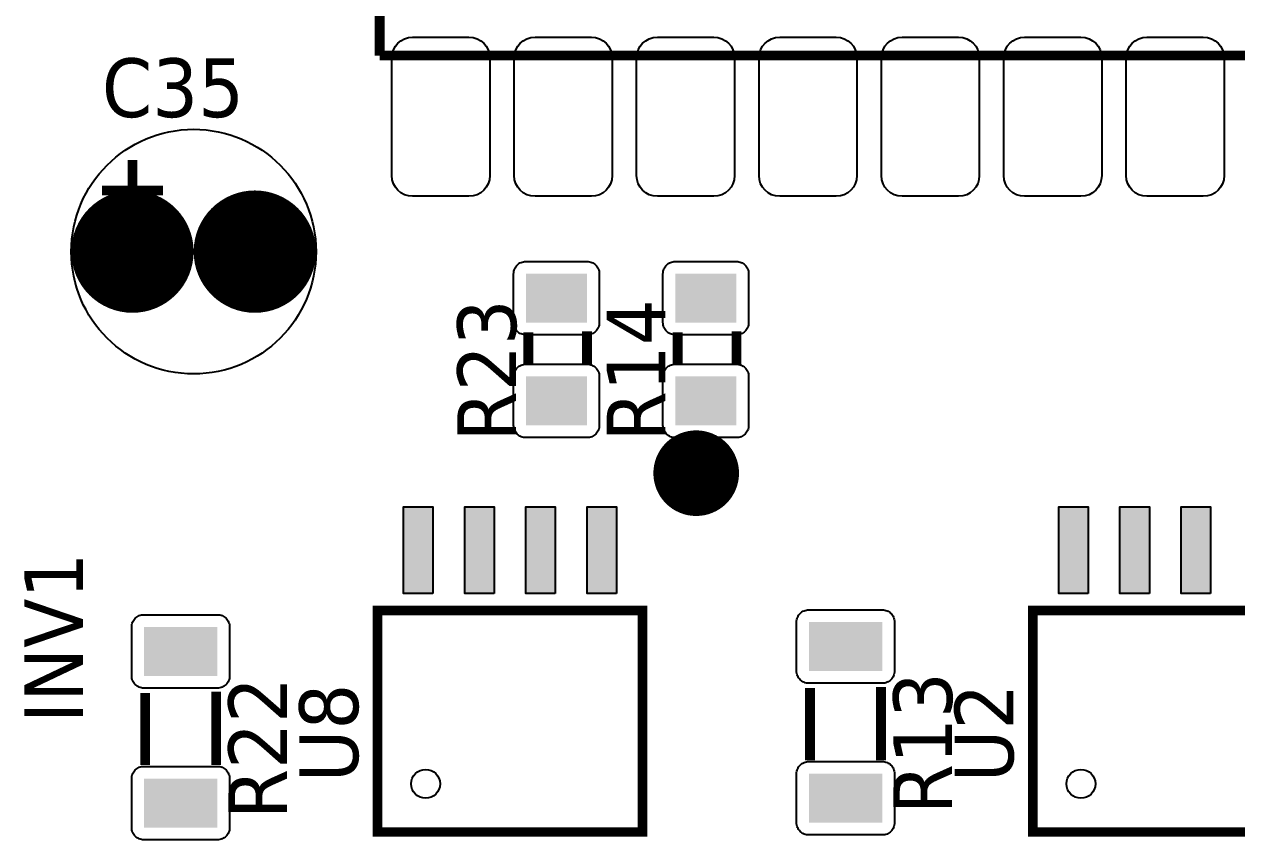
# Model space of a CAD drawing. Header units: millimetres. Extents: x 123.5 to 144.3, y 105.4 to 121.6.
# Drawn here: x 125.727 to 127.689, y 111.643 to 112.963 of the extents above; entities that cross this region are included whole.
import ezdxf

# ---------------------------------------------------------------- set-up
doc = ezdxf.new("R2010")
doc.units = ezdxf.units.MM
doc.layers.add('DESC', color=250, linetype='Continuous')
doc.styles.get("Standard").update_dxf_attribs({"font": 'tahoma.ttf'})

# ---------------------------------------------------------------- blocks, each defined once
blk = doc.blocks.new('RPAD')
blk.add_trace([(-0.5, -0.5), (-0.5, 0.5), (0.5, -0.5), (0.5, 0.5)])
blk = doc.blocks.new('EPAD')
at = {"const_width": 0.5}
blk.add_lwpolyline([(-0.25, 0, 1), (0.25, 0, 1)], format="xyb", close=True, dxfattribs=at)
blk = doc.blocks.new('CCRPBoard')
for points, const_width in [([(128.87127, 113.48574), (128.87127, 113.63574)], 0.008), ([(128.87127, 113.48574), (128.87127, 113.63574)], 0.008), ([(128.87127, 113.48574), (128.87127, 113.63574)], 0.008), ([(128.87127, 113.48574), (130.87127, 113.48574)], 0.008), ([(128.87127, 113.48574), (130.87127, 113.48574)], 0.008), ([(128.87127, 113.48574), (130.87127, 113.48574)], 0.008), ([(128.66931, 113.4005), (128.66931, 113.3505)], 0.008), ([(128.66931, 113.4005), (128.66931, 113.3505)], 0.008), ([(128.66931, 113.4005), (128.66931, 113.3505)], 0.008), ([(128.64431, 113.3755), (128.69431, 113.3755)], 0.008), ([(128.64431, 113.3755), (128.69431, 113.3755)], 0.008), ([(128.64431, 113.3755), (128.69431, 113.3755)], 0.008), ([(128.99276, 113.23245), (128.99276, 113.25945)], 0.008), ([(128.99276, 113.23245), (128.99276, 113.25945)], 0.008), ([(128.99276, 113.23245), (128.99276, 113.25945)], 0.008), ([(129.04076, 113.23245), (129.04076, 113.26045)], 0.008), ([(129.04076, 113.23245), (129.04076, 113.26045)], 0.008), ([(129.04076, 113.23245), (129.04076, 113.26045)], 0.008), ([(129.11481, 113.23245), (129.11481, 113.25945)], 0.008), ([(129.11481, 113.23245), (129.11481, 113.25945)], 0.008), ([(129.11481, 113.23245), (129.11481, 113.25945)], 0.008), ([(129.16281, 113.23245), (129.16281, 113.26045)], 0.008), ([(129.16281, 113.23245), (129.16281, 113.26045)], 0.008), ([(129.16281, 113.23245), (129.16281, 113.26045)], 0.008), ([(129.08604, 112.85109), (129.08604, 113.03219), (128.8695, 113.03219), (128.8695, 112.85109), (129.08604, 112.85109)], 0.00787), ([(129.08604, 112.85109), (129.08604, 113.03219), (128.8695, 113.03219), (128.8695, 112.85109), (129.08604, 112.85109)], 0.00787), ([(129.08604, 112.85109), (129.08604, 113.03219), (128.8695, 113.03219), (128.8695, 112.85109), (129.08604, 112.85109)], 0.00787), ([(129.62147, 112.85109), (129.62147, 113.03219), (129.40494, 113.03219), (129.40494, 112.85109), (129.62147, 112.85109)], 0.00787), ([(129.62147, 112.85109), (129.62147, 113.03219), (129.40494, 113.03219), (129.40494, 112.85109), (129.62147, 112.85109)], 0.00787), ([(129.62147, 112.85109), (129.62147, 113.03219), (129.40494, 113.03219), (129.40494, 112.85109), (129.62147, 112.85109)], 0.00787), ([(129.22298, 112.96867), (129.22298, 112.90967)], 0.008), ([(129.22298, 112.96867), (129.22298, 112.90967)], 0.008), ([(129.22298, 112.96867), (129.22298, 112.90967)], 0.008), ([(129.28098, 112.96967), (129.28098, 112.90967)], 0.008), ([(129.28098, 112.96967), (129.28098, 112.90967)], 0.008), ([(129.28098, 112.96967), (129.28098, 112.90967)], 0.008), ([(128.67968, 112.96473), (128.67968, 112.90573)], 0.008), ([(128.67968, 112.96473), (128.67968, 112.90573)], 0.008), ([(128.67968, 112.96473), (128.67968, 112.90573)], 0.008), ([(128.73768, 112.96573), (128.73768, 112.90573)], 0.008), ([(128.73768, 112.96573), (128.73768, 112.90573)], 0.008), ([(128.73768, 112.96573), (128.73768, 112.90573)], 0.008)]:
    blk.add_lwpolyline(points, dxfattribs=dict(const_width=const_width))
for points in [[(128.89827, 113.50074), (128.94427, 113.50074), (128.94775, 113.5004), (128.95096, 113.49943), (128.95386, 113.49788), (128.95636, 113.49582), (128.95842, 113.49332), (128.95996, 113.49043), (128.96094, 113.48721), (128.96127, 113.48374), (128.96127, 113.38774), (128.96094, 113.38426), (128.95996, 113.38105), (128.95842, 113.37816), (128.95636, 113.37565), (128.95386, 113.3736), (128.95096, 113.37205), (128.94775, 113.37108), (128.94427, 113.37074), (128.89827, 113.37074), (128.8948, 113.37108), (128.89158, 113.37205), (128.88869, 113.3736), (128.88619, 113.37565), (128.88413, 113.37816), (128.88259, 113.38105), (128.88161, 113.38426), (128.88127, 113.38774), (128.88127, 113.48374), (128.88161, 113.48721), (128.88259, 113.49043), (128.88413, 113.49332), (128.88619, 113.49582), (128.88869, 113.49788), (128.89158, 113.49943), (128.8948, 113.5004), (128.89827, 113.50074)], [(128.99827, 113.50074), (129.04427, 113.50074), (129.04775, 113.5004), (129.05096, 113.49943), (129.05386, 113.49788), (129.05636, 113.49582), (129.05842, 113.49332), (129.05996, 113.49043), (129.06094, 113.48721), (129.06127, 113.48374), (129.06127, 113.38774), (129.06094, 113.38426), (129.05996, 113.38105), (129.05842, 113.37816), (129.05636, 113.37565), (129.05386, 113.3736), (129.05096, 113.37205), (129.04775, 113.37108), (129.04427, 113.37074), (128.99827, 113.37074), (128.9948, 113.37108), (128.99158, 113.37205), (128.98869, 113.3736), (128.98619, 113.37565), (128.98413, 113.37816), (128.98259, 113.38105), (128.98161, 113.38426), (128.98127, 113.38774), (128.98127, 113.48374), (128.98161, 113.48721), (128.98259, 113.49043), (128.98413, 113.49332), (128.98619, 113.49582), (128.98869, 113.49788), (128.99158, 113.49943), (128.9948, 113.5004), (128.99827, 113.50074)], [(129.09827, 113.50074), (129.14427, 113.50074), (129.14775, 113.5004), (129.15096, 113.49943), (129.15386, 113.49788), (129.15636, 113.49582), (129.15842, 113.49332), (129.15996, 113.49043), (129.16094, 113.48721), (129.16127, 113.48374), (129.16127, 113.38774), (129.16094, 113.38426), (129.15996, 113.38105), (129.15842, 113.37816), (129.15636, 113.37565), (129.15386, 113.3736), (129.15096, 113.37205), (129.14775, 113.37108), (129.14427, 113.37074), (129.09827, 113.37074), (129.0948, 113.37108), (129.09158, 113.37205), (129.08869, 113.3736), (129.08619, 113.37565), (129.08413, 113.37816), (129.08259, 113.38105), (129.08161, 113.38426), (129.08127, 113.38774), (129.08127, 113.48374), (129.08161, 113.48721), (129.08259, 113.49043), (129.08413, 113.49332), (129.08619, 113.49582), (129.08869, 113.49788), (129.09158, 113.49943), (129.0948, 113.5004), (129.09827, 113.50074)], [(129.19827, 113.50074), (129.24427, 113.50074), (129.24775, 113.5004), (129.25096, 113.49943), (129.25386, 113.49788), (129.25636, 113.49582), (129.25842, 113.49332), (129.25996, 113.49043), (129.26094, 113.48721), (129.26127, 113.48374), (129.26127, 113.38774), (129.26094, 113.38426), (129.25996, 113.38105), (129.25842, 113.37816), (129.25636, 113.37565), (129.25386, 113.3736), (129.25096, 113.37205), (129.24775, 113.37108), (129.24427, 113.37074), (129.19827, 113.37074), (129.1948, 113.37108), (129.19158, 113.37205), (129.18869, 113.3736), (129.18619, 113.37565), (129.18413, 113.37816), (129.18259, 113.38105), (129.18161, 113.38426), (129.18127, 113.38774), (129.18127, 113.48374), (129.18161, 113.48721), (129.18259, 113.49043), (129.18413, 113.49332), (129.18619, 113.49582), (129.18869, 113.49788), (129.19158, 113.49943), (129.1948, 113.5004), (129.19827, 113.50074)], [(129.29827, 113.50074), (129.34427, 113.50074), (129.34775, 113.5004), (129.35096, 113.49943), (129.35386, 113.49788), (129.35636, 113.49582), (129.35842, 113.49332), (129.35996, 113.49043), (129.36094, 113.48721), (129.36127, 113.48374), (129.36127, 113.38774), (129.36094, 113.38426), (129.35996, 113.38105), (129.35842, 113.37816), (129.35636, 113.37565), (129.35386, 113.3736), (129.35096, 113.37205), (129.34775, 113.37108), (129.34427, 113.37074), (129.29827, 113.37074), (129.2948, 113.37108), (129.29158, 113.37205), (129.28869, 113.3736), (129.28619, 113.37565), (129.28413, 113.37816), (129.28259, 113.38105), (129.28161, 113.38426), (129.28127, 113.38774), (129.28127, 113.48374), (129.28161, 113.48721), (129.28259, 113.49043), (129.28413, 113.49332), (129.28619, 113.49582), (129.28869, 113.49788), (129.29158, 113.49943), (129.2948, 113.5004), (129.29827, 113.50074)], [(129.39827, 113.50074), (129.44427, 113.50074), (129.44775, 113.5004), (129.45096, 113.49943), (129.45386, 113.49788), (129.45636, 113.49582), (129.45842, 113.49332), (129.45996, 113.49043), (129.46094, 113.48721), (129.46127, 113.48374), (129.46127, 113.38774), (129.46094, 113.38426), (129.45996, 113.38105), (129.45842, 113.37816), (129.45636, 113.37565), (129.45386, 113.3736), (129.45096, 113.37205), (129.44775, 113.37108), (129.44427, 113.37074), (129.39827, 113.37074), (129.3948, 113.37108), (129.39158, 113.37205), (129.38869, 113.3736), (129.38619, 113.37565), (129.38413, 113.37816), (129.38259, 113.38105), (129.38161, 113.38426), (129.38127, 113.38774), (129.38127, 113.48374), (129.38161, 113.48721), (129.38259, 113.49043), (129.38413, 113.49332), (129.38619, 113.49582), (129.38869, 113.49788), (129.39158, 113.49943), (129.3948, 113.5004), (129.39827, 113.50074)], [(129.49827, 113.50074), (129.54427, 113.50074), (129.54775, 113.5004), (129.55096, 113.49943), (129.55386, 113.49788), (129.55636, 113.49582), (129.55842, 113.49332), (129.55996, 113.49043), (129.56094, 113.48721), (129.56127, 113.48374), (129.56127, 113.38774), (129.56094, 113.38426), (129.55996, 113.38105), (129.55842, 113.37816), (129.55636, 113.37565), (129.55386, 113.3736), (129.55096, 113.37205), (129.54775, 113.37108), (129.54427, 113.37074), (129.49827, 113.37074), (129.4948, 113.37108), (129.49158, 113.37205), (129.48869, 113.3736), (129.48619, 113.37565), (129.48413, 113.37816), (129.48259, 113.38105), (129.48161, 113.38426), (129.48127, 113.38774), (129.48127, 113.48374), (129.48161, 113.48721), (129.48259, 113.49043), (129.48413, 113.49332), (129.48619, 113.49582), (129.48869, 113.49788), (129.49158, 113.49943), (129.4948, 113.5004), (129.49827, 113.50074)], [(128.98076, 113.26745), (128.98076, 113.30745), (128.98081, 113.30849), (128.98096, 113.3095), (128.9812, 113.31047), (128.98153, 113.31139), (128.98195, 113.31227), (128.98244, 113.31309), (128.98301, 113.31386), (128.98365, 113.31456), (128.98436, 113.3152), (128.98513, 113.31577), (128.98595, 113.31627), (128.98683, 113.31668), (128.98775, 113.31701), (128.98872, 113.31726), (128.98972, 113.3174), (128.99076, 113.31745), (129.04076, 113.31745), (129.0418, 113.3174), (129.04281, 113.31726), (129.04377, 113.31701), (129.0447, 113.31668), (129.04557, 113.31627), (129.0464, 113.31577), (129.04717, 113.3152), (129.04787, 113.31456), (129.04851, 113.31386), (129.04908, 113.31309), (129.04958, 113.31227), (129.04999, 113.31139), (129.05032, 113.31047), (129.05056, 113.3095), (129.05071, 113.30849), (129.05076, 113.30745), (129.05076, 113.26745), (129.05071, 113.26642), (129.05056, 113.26541), (129.05032, 113.26444), (129.04999, 113.26352), (129.04958, 113.26264), (129.04908, 113.26182), (129.04851, 113.26105), (129.04787, 113.26035), (129.04717, 113.25971), (129.0464, 113.25914), (129.04557, 113.25864), (129.0447, 113.25823), (129.04377, 113.2579), (129.04281, 113.25765), (129.0418, 113.25751), (129.04076, 113.25745), (128.99076, 113.25745), (128.98972, 113.25751), (128.98872, 113.25765), (128.98775, 113.2579), (128.98683, 113.25823), (128.98595, 113.25864), (128.98513, 113.25914), (128.98436, 113.25971), (128.98365, 113.26035), (128.98301, 113.26105), (128.98244, 113.26182), (128.98195, 113.26264), (128.98153, 113.26352), (128.9812, 113.26444), (128.98096, 113.26541), (128.98081, 113.26642), (128.98076, 113.26745)], [(129.10281, 113.26745), (129.10281, 113.30745), (129.10286, 113.30849), (129.10301, 113.3095), (129.10325, 113.31047), (129.10358, 113.31139), (129.104, 113.31227), (129.10449, 113.31309), (129.10506, 113.31386), (129.1057, 113.31456), (129.10641, 113.3152), (129.10717, 113.31577), (129.108, 113.31627), (129.10887, 113.31668), (129.1098, 113.31701), (129.11076, 113.31726), (129.11177, 113.3174), (129.11281, 113.31745), (129.16281, 113.31745), (129.16385, 113.3174), (129.16485, 113.31726), (129.16582, 113.31701), (129.16674, 113.31668), (129.16762, 113.31627), (129.16845, 113.31577), (129.16921, 113.3152), (129.16992, 113.31456), (129.17056, 113.31386), (129.17113, 113.31309), (129.17162, 113.31227), (129.17204, 113.31139), (129.17237, 113.31047), (129.17261, 113.3095), (129.17276, 113.30849), (129.17281, 113.30745), (129.17281, 113.26745), (129.17276, 113.26642), (129.17261, 113.26541), (129.17237, 113.26444), (129.17204, 113.26352), (129.17162, 113.26264), (129.17113, 113.26182), (129.17056, 113.26105), (129.16992, 113.26035), (129.16921, 113.25971), (129.16845, 113.25914), (129.16762, 113.25864), (129.16674, 113.25823), (129.16582, 113.2579), (129.16485, 113.25765), (129.16385, 113.25751), (129.16281, 113.25745), (129.11281, 113.25745), (129.11177, 113.25751), (129.11076, 113.25765), (129.1098, 113.2579), (129.10887, 113.25823), (129.108, 113.25864), (129.10717, 113.25914), (129.10641, 113.25971), (129.1057, 113.26035), (129.10506, 113.26105), (129.10449, 113.26182), (129.104, 113.26264), (129.10358, 113.26352), (129.10325, 113.26444), (129.10301, 113.26541), (129.10286, 113.26642), (129.10281, 113.26745)], [(128.98076, 113.18345), (128.98076, 113.22345), (128.98081, 113.22449), (128.98096, 113.2255), (128.9812, 113.22647), (128.98153, 113.22739), (128.98195, 113.22827), (128.98244, 113.22909), (128.98301, 113.22986), (128.98365, 113.23056), (128.98436, 113.2312), (128.98513, 113.23177), (128.98595, 113.23227), (128.98683, 113.23268), (128.98775, 113.23301), (128.98872, 113.23326), (128.98972, 113.2334), (128.99076, 113.23345), (129.04076, 113.23345), (129.0418, 113.2334), (129.04281, 113.23326), (129.04377, 113.23301), (129.0447, 113.23268), (129.04557, 113.23227), (129.0464, 113.23177), (129.04717, 113.2312), (129.04787, 113.23056), (129.04851, 113.22986), (129.04908, 113.22909), (129.04958, 113.22827), (129.04999, 113.22739), (129.05032, 113.22647), (129.05056, 113.2255), (129.05071, 113.22449), (129.05076, 113.22345), (129.05076, 113.18345), (129.05071, 113.18242), (129.05056, 113.18141), (129.05032, 113.18044), (129.04999, 113.17952), (129.04958, 113.17864), (129.04908, 113.17782), (129.04851, 113.17705), (129.04787, 113.17635), (129.04717, 113.17571), (129.0464, 113.17514), (129.04557, 113.17464), (129.0447, 113.17423), (129.04377, 113.1739), (129.04281, 113.17365), (129.0418, 113.17351), (129.04076, 113.17345), (128.99076, 113.17345), (128.98972, 113.17351), (128.98872, 113.17365), (128.98775, 113.1739), (128.98683, 113.17423), (128.98595, 113.17464), (128.98513, 113.17514), (128.98436, 113.17571), (128.98365, 113.17635), (128.98301, 113.17705), (128.98244, 113.17782), (128.98195, 113.17864), (128.98153, 113.17952), (128.9812, 113.18044), (128.98096, 113.18141), (128.98081, 113.18242), (128.98076, 113.18345)], [(129.10281, 113.18345), (129.10281, 113.22345), (129.10286, 113.22449), (129.10301, 113.2255), (129.10325, 113.22647), (129.10358, 113.22739), (129.104, 113.22827), (129.10449, 113.22909), (129.10506, 113.22986), (129.1057, 113.23056), (129.10641, 113.2312), (129.10717, 113.23177), (129.108, 113.23227), (129.10887, 113.23268), (129.1098, 113.23301), (129.11076, 113.23326), (129.11177, 113.2334), (129.11281, 113.23345), (129.16281, 113.23345), (129.16385, 113.2334), (129.16485, 113.23326), (129.16582, 113.23301), (129.16674, 113.23268), (129.16762, 113.23227), (129.16845, 113.23177), (129.16921, 113.2312), (129.16992, 113.23056), (129.17056, 113.22986), (129.17113, 113.22909), (129.17162, 113.22827), (129.17204, 113.22739), (129.17237, 113.22647), (129.17261, 113.2255), (129.17276, 113.22449), (129.17281, 113.22345), (129.17281, 113.18345), (129.17276, 113.18242), (129.17261, 113.18141), (129.17237, 113.18044), (129.17204, 113.17952), (129.17162, 113.17864), (129.17113, 113.17782), (129.17056, 113.17705), (129.16992, 113.17635), (129.16921, 113.17571), (129.16845, 113.17514), (129.16762, 113.17464), (129.16674, 113.17423), (129.16582, 113.1739), (129.16485, 113.17365), (129.16385, 113.17351), (129.16281, 113.17345), (129.11281, 113.17345), (129.11177, 113.17351), (129.11076, 113.17365), (129.1098, 113.1739), (129.10887, 113.17423), (129.108, 113.17464), (129.10717, 113.17514), (129.10641, 113.17571), (129.1057, 113.17635), (129.10506, 113.17705), (129.10449, 113.17782), (129.104, 113.17864), (129.10358, 113.17952), (129.10325, 113.18044), (129.10301, 113.18141), (129.10286, 113.18242), (129.10281, 113.18345)], [(128.91477, 113.04591), (128.89077, 113.04591), (128.89077, 113.11691), (128.91477, 113.11691), (128.91477, 113.04591)], [(128.96477, 113.04591), (128.94077, 113.04591), (128.94077, 113.11691), (128.96477, 113.11691), (128.96477, 113.04591)], [(129.01477, 113.04591), (128.99077, 113.04591), (128.99077, 113.11691), (129.01477, 113.11691), (129.01477, 113.04591)], [(129.06477, 113.04591), (129.04077, 113.04591), (129.04077, 113.11691), (129.06477, 113.11691), (129.06477, 113.04591)], [(129.4502, 113.04591), (129.4262, 113.04591), (129.4262, 113.11691), (129.4502, 113.11691), (129.4502, 113.04591)], [(129.5002, 113.04591), (129.4762, 113.04591), (129.4762, 113.11691), (129.5002, 113.11691), (129.5002, 113.04591)], [(129.5502, 113.04591), (129.5262, 113.04591), (129.5262, 113.11691), (129.5502, 113.11691), (129.5502, 113.04591)], [(129.29198, 113.02267), (129.29198, 112.98267), (129.29193, 112.98163), (129.29178, 112.98062), (129.29154, 112.97966), (129.29121, 112.97873), (129.2908, 112.97786), (129.2903, 112.97703), (129.28973, 112.97626), (129.28909, 112.97556), (129.28839, 112.97492), (129.28762, 112.97435), (129.28679, 112.97385), (129.28592, 112.97344), (129.28499, 112.97311), (129.28403, 112.97287), (129.28302, 112.97272), (129.28198, 112.97267), (129.22198, 112.97267), (129.22094, 112.97272), (129.21994, 112.97287), (129.21897, 112.97311), (129.21805, 112.97344), (129.21717, 112.97385), (129.21635, 112.97435), (129.21558, 112.97492), (129.21487, 112.97556), (129.21423, 112.97626), (129.21366, 112.97703), (129.21317, 112.97786), (129.21275, 112.97873), (129.21242, 112.97966), (129.21218, 112.98062), (129.21203, 112.98163), (129.21198, 112.98267), (129.21198, 113.02267), (129.21203, 113.02371), (129.21218, 113.02471), (129.21242, 113.02568), (129.21275, 113.0266), (129.21317, 113.02748), (129.21366, 113.0283), (129.21423, 113.02907), (129.21487, 113.02978), (129.21558, 113.03042), (129.21635, 113.03099), (129.21717, 113.03148), (129.21805, 113.0319), (129.21897, 113.03223), (129.21994, 113.03247), (129.22094, 113.03262), (129.22198, 113.03267), (129.28198, 113.03267), (129.28302, 113.03262), (129.28403, 113.03247), (129.28499, 113.03223), (129.28592, 113.0319), (129.28679, 113.03148), (129.28762, 113.03099), (129.28839, 113.03042), (129.28909, 113.02978), (129.28973, 113.02907), (129.2903, 113.0283), (129.2908, 113.02748), (129.29121, 113.0266), (129.29154, 113.02568), (129.29178, 113.02471), (129.29193, 113.02371), (129.29198, 113.02267)], [(128.74868, 113.01873), (128.74868, 112.97873), (128.74863, 112.97769), (128.74848, 112.97669), (128.74823, 112.97572), (128.7479, 112.97479), (128.74749, 112.97392), (128.74699, 112.97309), (128.74643, 112.97233), (128.74579, 112.97162), (128.74508, 112.97098), (128.74431, 112.97041), (128.74349, 112.96992), (128.74261, 112.9695), (128.74169, 112.96917), (128.74072, 112.96893), (128.73971, 112.96878), (128.73868, 112.96873), (128.67868, 112.96873), (128.67764, 112.96878), (128.67663, 112.96893), (128.67566, 112.96917), (128.67474, 112.9695), (128.67386, 112.96992), (128.67304, 112.97041), (128.67227, 112.97098), (128.67157, 112.97162), (128.67093, 112.97233), (128.67036, 112.97309), (128.66986, 112.97392), (128.66945, 112.97479), (128.66912, 112.97572), (128.66887, 112.97669), (128.66873, 112.97769), (128.66868, 112.97873), (128.66868, 113.01873), (128.66873, 113.01977), (128.66887, 113.02077), (128.66912, 113.02174), (128.66945, 113.02267), (128.66986, 113.02354), (128.67036, 113.02437), (128.67093, 113.02513), (128.67157, 113.02584), (128.67227, 113.02648), (128.67304, 113.02705), (128.67386, 113.02754), (128.67474, 113.02796), (128.67566, 113.02829), (128.67663, 113.02853), (128.67764, 113.02868), (128.67868, 113.02873), (128.73868, 113.02873), (128.73971, 113.02868), (128.74072, 113.02853), (128.74169, 113.02829), (128.74261, 113.02796), (128.74349, 113.02754), (128.74431, 113.02705), (128.74508, 113.02648), (128.74579, 113.02584), (128.74643, 113.02513), (128.74699, 113.02437), (128.74749, 113.02354), (128.7479, 113.02267), (128.74823, 113.02174), (128.74848, 113.02077), (128.74863, 113.01977), (128.74868, 113.01873)], [(128.74868, 112.89473), (128.74868, 112.85473), (128.74863, 112.85369), (128.74848, 112.85269), (128.74823, 112.85172), (128.7479, 112.85079), (128.74749, 112.84992), (128.74699, 112.84909), (128.74643, 112.84833), (128.74579, 112.84762), (128.74508, 112.84698), (128.74431, 112.84641), (128.74349, 112.84592), (128.74261, 112.8455), (128.74169, 112.84517), (128.74072, 112.84493), (128.73971, 112.84478), (128.73868, 112.84473), (128.67868, 112.84473), (128.67764, 112.84478), (128.67663, 112.84493), (128.67566, 112.84517), (128.67474, 112.8455), (128.67386, 112.84592), (128.67304, 112.84641), (128.67227, 112.84698), (128.67157, 112.84762), (128.67093, 112.84833), (128.67036, 112.84909), (128.66986, 112.84992), (128.66945, 112.85079), (128.66912, 112.85172), (128.66887, 112.85269), (128.66873, 112.85369), (128.66868, 112.85473), (128.66868, 112.89473), (128.66873, 112.89577), (128.66887, 112.89677), (128.66912, 112.89774), (128.66945, 112.89867), (128.66986, 112.89954), (128.67036, 112.90037), (128.67093, 112.90113), (128.67157, 112.90184), (128.67227, 112.90248), (128.67304, 112.90305), (128.67386, 112.90354), (128.67474, 112.90396), (128.67566, 112.90429), (128.67663, 112.90453), (128.67764, 112.90468), (128.67868, 112.90473), (128.73868, 112.90473), (128.73971, 112.90468), (128.74072, 112.90453), (128.74169, 112.90429), (128.74261, 112.90396), (128.74349, 112.90354), (128.74431, 112.90305), (128.74508, 112.90248), (128.74579, 112.90184), (128.74643, 112.90113), (128.74699, 112.90037), (128.74749, 112.89954), (128.7479, 112.89867), (128.74823, 112.89774), (128.74848, 112.89677), (128.74863, 112.89577), (128.74868, 112.89473)], [(129.29198, 112.89867), (129.29198, 112.85867), (129.29193, 112.85763), (129.29178, 112.85662), (129.29154, 112.85566), (129.29121, 112.85473), (129.2908, 112.85386), (129.2903, 112.85303), (129.28973, 112.85226), (129.28909, 112.85156), (129.28839, 112.85092), (129.28762, 112.85035), (129.28679, 112.84985), (129.28592, 112.84944), (129.28499, 112.84911), (129.28403, 112.84887), (129.28302, 112.84872), (129.28198, 112.84867), (129.22198, 112.84867), (129.22094, 112.84872), (129.21994, 112.84887), (129.21897, 112.84911), (129.21805, 112.84944), (129.21717, 112.84985), (129.21635, 112.85035), (129.21558, 112.85092), (129.21487, 112.85156), (129.21423, 112.85226), (129.21366, 112.85303), (129.21317, 112.85386), (129.21275, 112.85473), (129.21242, 112.85566), (129.21218, 112.85662), (129.21203, 112.85763), (129.21198, 112.85867), (129.21198, 112.89867), (129.21203, 112.89971), (129.21218, 112.90071), (129.21242, 112.90168), (129.21275, 112.9026), (129.21317, 112.90348), (129.21366, 112.9043), (129.21423, 112.90507), (129.21487, 112.90578), (129.21558, 112.90642), (129.21635, 112.90699), (129.21717, 112.90748), (129.21805, 112.9079), (129.21897, 112.90823), (129.21994, 112.90847), (129.22094, 112.90862), (129.22198, 112.90867), (129.28198, 112.90867), (129.28302, 112.90862), (129.28403, 112.90847), (129.28499, 112.90823), (129.28592, 112.9079), (129.28679, 112.90748), (129.28762, 112.90699), (129.28839, 112.90642), (129.28909, 112.90578), (129.28973, 112.90507), (129.2903, 112.9043), (129.2908, 112.90348), (129.29121, 112.9026), (129.29154, 112.90168), (129.29178, 112.90071), (129.29193, 112.89971), (129.29198, 112.89867)]]:
    blk.add_lwpolyline(points, close=True)
for centre, radius in [((128.71931, 113.3255), 0.1), ((128.71931, 113.3255), 0.1), ((128.71931, 113.3255), 0.1), ((128.90887, 112.89046), 0.01181), ((128.90887, 112.89046), 0.01181), ((128.90887, 112.89046), 0.01181), ((129.44431, 112.89046), 0.01181), ((129.44431, 112.89046), 0.01181), ((129.44431, 112.89046), 0.01181)]:
    blk.add_circle(centre, radius)
for p, xscale, yscale in [((128.66931, 113.3255), 0.1, 0.1), ((128.76931, 113.3255), 0.1, 0.1), ((129.12994, 113.1444), 0.07, 0.07)]:
    blk.add_blockref('EPAD', p, dxfattribs=dict(xscale=xscale, yscale=yscale))
for p, xscale, yscale, rotation in [((129.01576, 113.28745), 0.04, 0.05, 90), ((129.13781, 113.28745), 0.04, 0.05, 90), ((129.01576, 113.20345), 0.04, 0.05, 90), ((129.13781, 113.20345), 0.04, 0.05, 90), ((128.90277, 113.08141), 0.024, 0.071, 180), ((128.95277, 113.08141), 0.024, 0.071, 180), ((129.00277, 113.08141), 0.024, 0.071, 180), ((129.05277, 113.08141), 0.024, 0.071, 180), ((129.4382, 113.08141), 0.024, 0.071, 180), ((129.4882, 113.08141), 0.024, 0.071, 180), ((129.5382, 113.08141), 0.024, 0.071, 180), ((129.25198, 113.00267), 0.04, 0.06, 270), ((128.70868, 112.99873), 0.04, 0.06, 270), ((128.70868, 112.87473), 0.04, 0.06, 270), ((129.25198, 112.87867), 0.04, 0.06, 270)]:
    blk.add_blockref('RPAD', p, dxfattribs=dict(xscale=xscale, yscale=yscale, rotation=rotation))
at = {"width": 1.041667}
blk.add_text('C35', height=0.048, dxfattribs=at).set_placement((128.64431, 113.4355))
blk.add_text('C35', height=0.048, dxfattribs=at).set_placement((128.64431, 113.4355))
blk.add_text('C35', height=0.048, dxfattribs=at).set_placement((128.64431, 113.4355))
for s, p in [('R23', (128.98276, 113.17045)), ('R23', (128.98276, 113.17045)), ('R23', (128.98276, 113.17045)), ('R14', (129.10481, 113.17045)), ('R14', (129.10481, 113.17045)), ('R14', (129.10481, 113.17045)), ('INV1', (128.62888, 112.94007)), ('INV1', (128.62888, 112.94007)), ('INV1', (128.62888, 112.94007)), ('R13', (129.33898, 112.86567)), ('R13', (129.33898, 112.86567)), ('R13', (129.33898, 112.86567)), ('R22', (128.79568, 112.86173)), ('R22', (128.79568, 112.86173)), ('R22', (128.79568, 112.86173)), ('U8', (128.85366, 112.89164)), ('U8', (128.85366, 112.89164)), ('U8', (128.85366, 112.89164)), ('U2', (129.38909, 112.89164)), ('U2', (129.38909, 112.89164)), ('U2', (129.38909, 112.89164))]:
    blk.add_text(s, height=0.048, rotation=90, dxfattribs=at).set_placement(p)

msp = doc.modelspace()

# ---------------------------------------------------------------- block references
at = {"layer": 'DESC', "xscale": 1.98, "yscale": 1.98, "zscale": 1.98}
msp.add_blockref('CCRPBoard', (-128.8632, -111.7893), dxfattribs=at)

doc.saveas('drawing.dxf')
